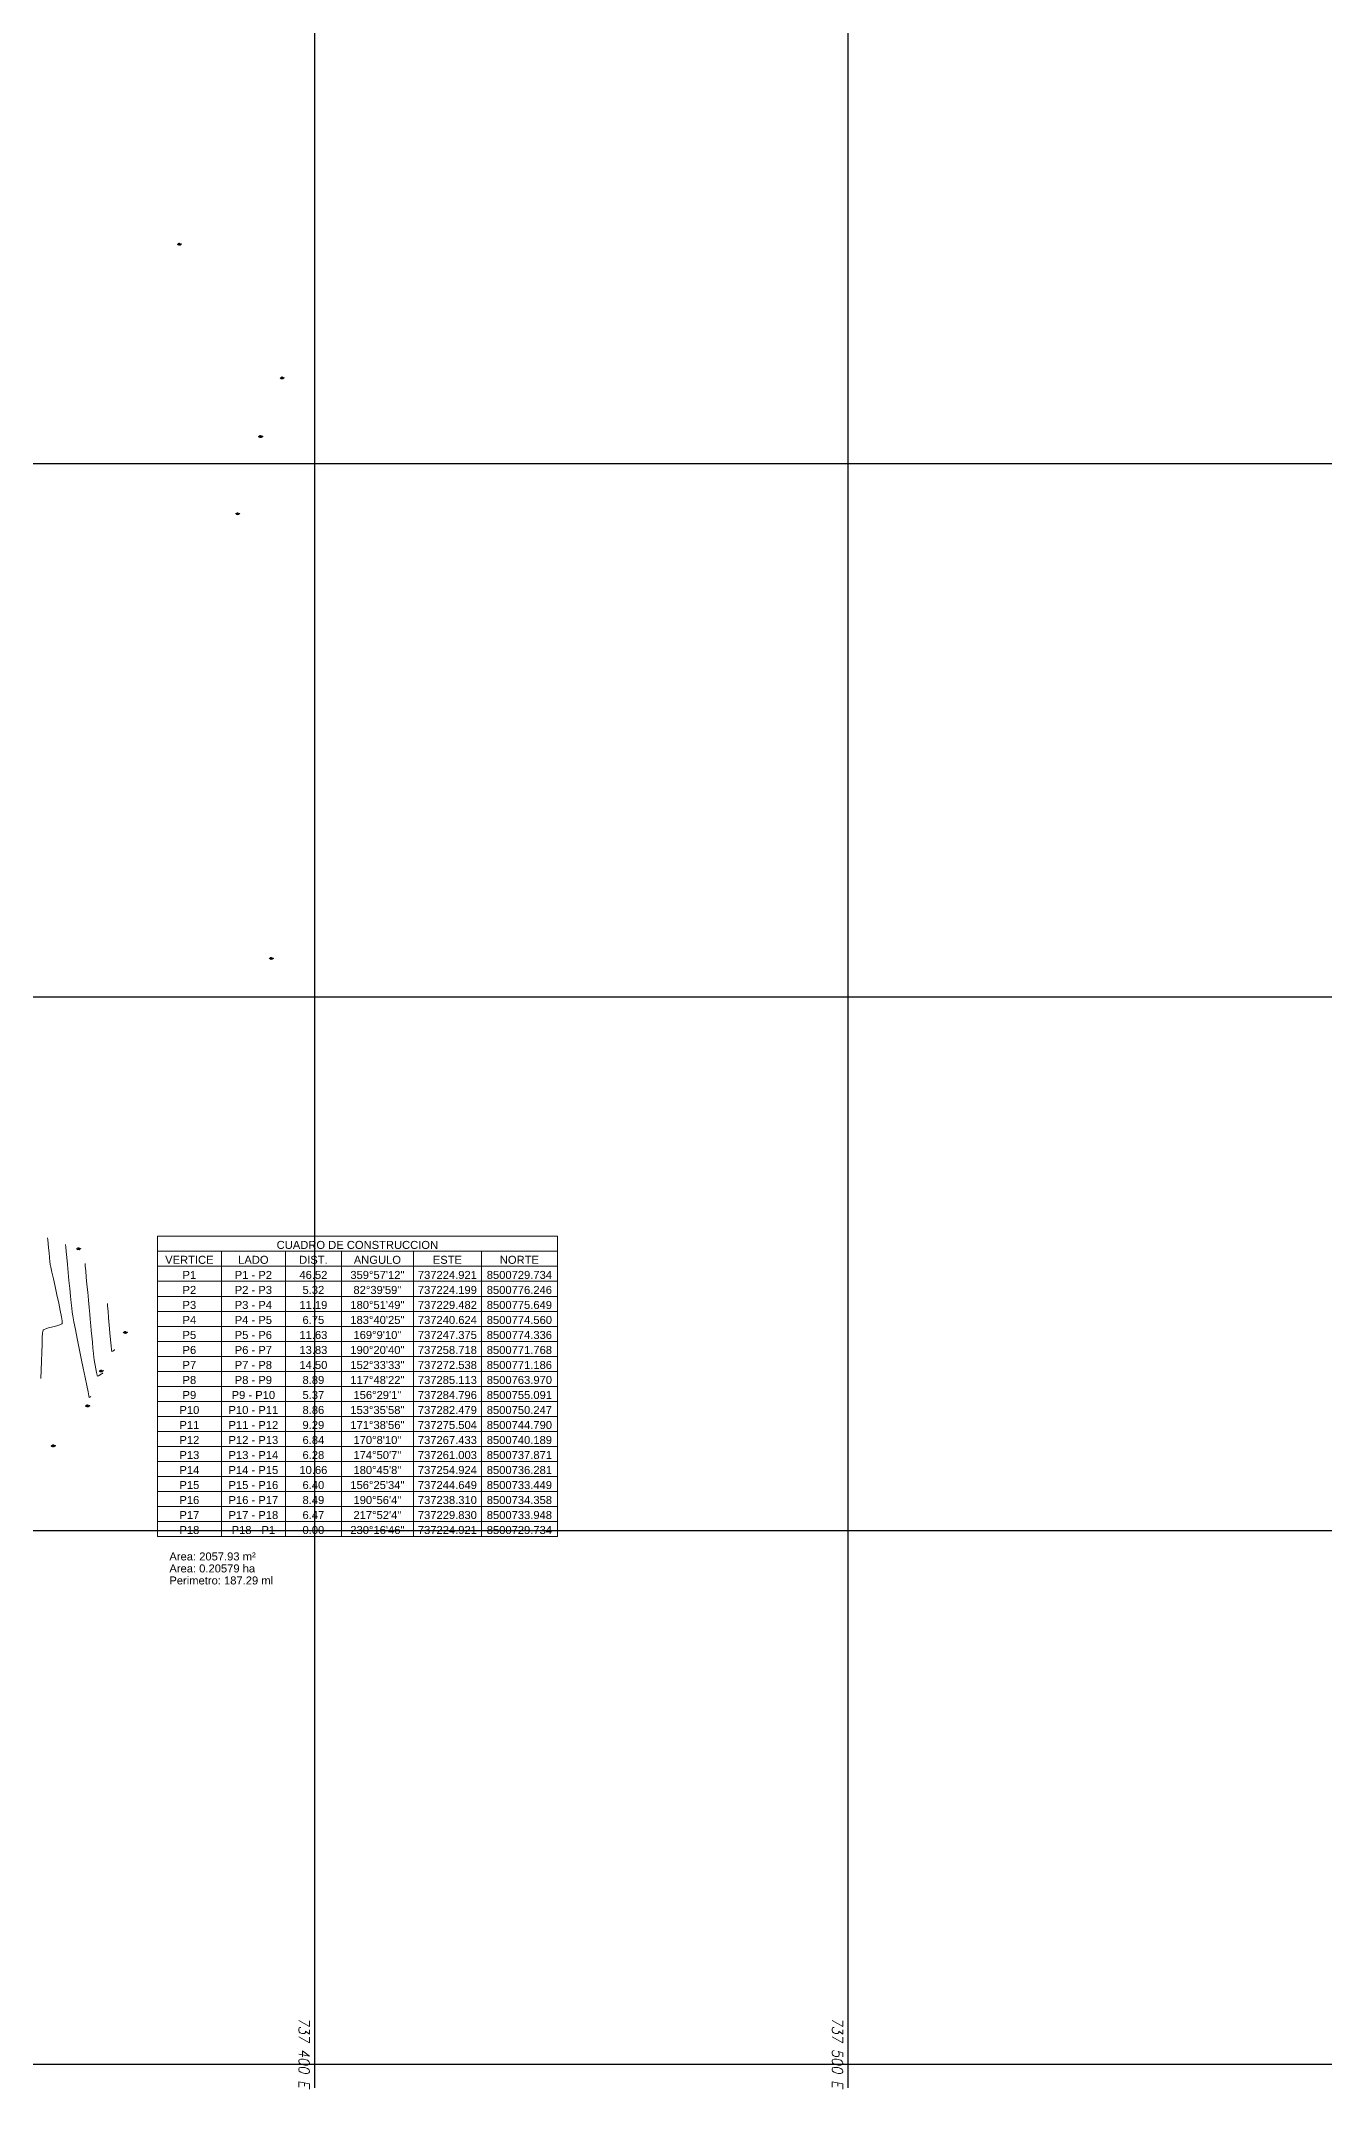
# Model space of a CAD drawing. Header units: millimetres. Extents: x 736950 to 740938, y 8500595 to 8502163.
# Drawn here: x 737348.7 to 737589.2, y 8500595.3 to 8500979.2 of the extents above; entities that cross this region are included whole.
import ezdxf
from ezdxf.enums import TextEntityAlignment as Align

# ---------------------------------------------------------------- set-up
doc = ezdxf.new("R2010")
doc.units = ezdxf.units.MM
for name, color, linetype, lineweight in [('CONT-MNR', 96, 'Continuous', 15), ('CUADROS', 9, 'Continuous', 20), ('MIRADOR', 152, 'Continuous', 15)]:
    doc.layers.add(name, color=color, linetype=linetype, lineweight=lineweight)
doc.layers.add('Cuadricula Coordenadas', color=5, linetype='Continuous')
doc.styles.add('5mm', font='arial.ttf', dxfattribs={"height": 3})
doc.styles.add('Coordenadas', font='romans', dxfattribs={"width": 0.9, "height": 2})
doc.styles.add('CUADROS', font='arial.ttf')

# ---------------------------------------------------------------- blocks, each defined once
blk = doc.blocks.new('CC-C')
at = {"layer": 'CUADROS'}
for p, q in [((0, 0), (0, 7.5)), ((0, 7.5), (100, 7.5)), ((100, 0), (100, 7.5)), ((0, 3.75), (100, 3.75)), ((0, 0), (100, 0)), ((16, 0), (16, 3.75)), ((32, 0), (32, 3.75)), ((46, 0), (46, 3.75)), ((64, 0), (64, 3.75)), ((81, 0), (81, 3.75))]:
    blk.add_line(p, q, dxfattribs=at)
at = {"layer": 'CUADROS', "style": 'CUADROS'}
blk.add_text('CUADRO DE CONSTRUCCION', height=2, dxfattribs=at).set_placement((50, 3.75), align=Align.BOTTOM_CENTER)
for s, p in [('VERTICE', (8, 0.625)), ('LADO', (24, 0.625)), ('DIST.', (39, 0.625)), ('ANGULO', (55, 0.625)), ('ESTE', (72.5, 0.625)), ('NORTE', (90.5, 0.625))]:
    blk.add_text(s, height=2, dxfattribs=at).set_placement(p, align=Align.CENTER)
blk = doc.blocks.new('CC-Cuerpo')
at = {"layer": 'CUADROS'}
for p, q in [((0, 0), (0, 3.75)), ((0, 3.75), (100, 3.75)), ((0, 0), (100, 0)), ((16, 0), (16, 3.75)), ((32, 0), (32, 3.75)), ((46, 0), (46, 3.75)), ((64, 0), (64, 3.75)), ((81, 0), (81, 3.75)), ((100, 0), (100, 3.75))]:
    blk.add_line(p, q, dxfattribs=at)
at = {"layer": 'CUADROS', "style": 'CUADROS'}
for tag, p in [('V', (8, 0)), ('L', (24, 0)), ('D', (39, 0)), ('ANG', (55, 0)), ('X', (72.5, 0)), ('Y', (90.5, 0))]:
    blk.add_attdef(tag, text='', height=2, dxfattribs=at).set_placement(p, align=Align.BOTTOM_CENTER)

msp = doc.modelspace()

# ---------------------------------------------------------------- linework, layer by layer
at = {"layer": 'CONT-MNR', "extrusion": (0.9957552156037316, 0.09204102671073398, 0), "elevation": 1516638.220481376}
msp.add_lwpolyline([(8396804.149879646, 3779), (8396804.519222861, 3779)], dxfattribs=at)
at = {"layer": 'CONT-MNR', "extrusion": (0.9959305619842239, 0.09012389087133243, 0), "elevation": 1500470.411077102}
msp.add_lwpolyline([(8399707.667890748, 3779.000000000006), (8399708.326408904, 3779.000000000006)], dxfattribs=at)
at = {"layer": 'CONT-MNR'}
for points, elevation in [([(737350.0792229422, 8500752.970458664), (737350.0025326366, 8500753.8097692)], 3779), ([(737353.3116219563, 8500753.11050075), (737353.2678744438, 8500753.575211117)], 3778), ([(737350.3991769844, 8500749.870309617), (737350.3332323562, 8500750.397601424)], 3779), ([(737350.7041536233, 8500748.423678491), (737350.4997923613, 8500749.359179068)], 3779), ([(737353.7494651087, 8500748.373299241), (737353.6129540675, 8500749.83806895)], 3778), ([(737354.1805552625, 8500743.916105464), (737354.0394545625, 8500745.336675161)], 3778), ([(737357.2852404532, 8500746.133352077), (737357.1599436103, 8500747.503048107)], 3777), ([(737351.9832522194, 8500742.625429302), (737351.6518100683, 8500744.16468329)], 3779), ([(737352.4967299341, 8500740.023773966), (737352.2744889299, 8500741.208668636)], 3779), ([(737354.4240243294, 8500741.648662435), (737354.3108081366, 8500742.66155378)], 3778), ([(737354.5140149844, 8500740.953073772), (737354.4240243294, 8500741.648662435)], 3778), ([(737357.797495972, 8500740.54802807), (737357.6849044856, 8500741.772001484)], 3777), ([(737361.2368296275, 8500741.109088644), (737361.1551999118, 8500742.047273103)], 3776), ([(737349.0083006538, 8500737.362271953), (737349.0446742093, 8500737.510829244)], 3779), ([(737349.0643133273, 8500737.54973268), (737349.1064702843, 8500737.593798788)], 3779), ([(737349.2386901999, 8500737.680335319), (737349.5389447386, 8500737.806713095)], 3779), ([(737349.5389447386, 8500737.806713095), (737350.0795905492, 8500737.970393818)], 3779), ([(737350.0795905492, 8500737.970393818), (737350.8738482469, 8500738.170616657)], 3779), ([(737350.8738482469, 8500738.170616657), (737351.6609593441, 8500738.37034757)], 3779), ([(737351.6609593441, 8500738.37034757), (737352.1855967701, 8500738.532926379)], 3779), ([(737352.1855967701, 8500738.532926379), (737352.4678418768, 8500738.658064498)], 3779), ([(737352.4678418768, 8500738.658064498), (737352.5851968643, 8500738.743577817)], 3779), ([(737352.5851968643, 8500738.743577817), (737352.6190637652, 8500738.78707329)], 3779), ([(737352.6190637652, 8500738.78707329), (737352.630996037, 8500738.82438343)], 3779), ([(737352.630996037, 8500738.82438343), (737352.6371378895, 8500738.962701865)], 3779), ([(737355.462810352, 8500735.970875952), (737355.1287180837, 8500737.661518391)], 3778), ([(737358.0003799107, 8500738.377398511), (737357.9403363147, 8500739.009812115)], 3777), ([(737358.1880273523, 8500736.406412398), (737358.085960693, 8500737.476197526)], 3777), ([(737361.4659059076, 8500738.4863543), (737361.3438656848, 8500739.879453827)], 3776), ([(737361.59254812, 8500737.057775715), (737361.4659059076, 8500738.4863543)], 3776), ([(737348.8048142904, 8500733.370099142), (737348.8516205604, 8500734.910941755)], 3779), ([(737356.210624989, 8500732.248442693), (737355.8297880288, 8500734.136015298)], 3778), ([(737362.3083912341, 8500733.749745313), (737362.1019164872, 8500733.617813526)], 3776), ([(737362.4442400652, 8500733.842163492), (737362.3083912341, 8500733.749745313)], 3776), ([(737362.519130299, 8500733.892490854), (737362.5034215478, 8500733.88241922)], 3776), ([(737348.7120354562, 8500730.04837654), (737348.7602472154, 8500731.707475675)], 3779), ([(737358.6966499181, 8500731.6128882), (737358.6288529842, 8500732.035837924)], 3777), ([(737358.8040493045, 8500730.98623929), (737358.6966499181, 8500731.6128882)], 3777), ([(737359.1769497467, 8500729.115494147), (737359.0628904616, 8500729.614402592)], 3777), ([(737360.1818183399, 8500729.446333745), (737360.0290938218, 8500729.340999234)], 3777), ([(737360.2473485782, 8500729.490818514), (737360.1818183399, 8500729.446333745)], 3777), ([(737357.2460303167, 8500727.184515832), (737356.9377722583, 8500728.681186695)], 3778), ([(737359.2558465113, 8500728.905445196), (737359.1769497467, 8500729.115494147)], 3777), ([(737357.944513464, 8500725.06617861), (737357.8301913585, 8500724.990571165)], 3778), ([(737357.9993288402, 8500725.103932023), (737357.944513464, 8500725.06617861)], 3778), ([(737358.0129320764, 8500725.112865403), (737357.9993288402, 8500725.103932023)], 3778)]:
    msp.add_lwpolyline(points, dxfattribs=dict(at, elevation=elevation))
at = {"layer": 'CONT-MNR', "extrusion": (0.9956402206337482, 0.0932767444563814, 0), "elevation": 1527057.958074139}
msp.add_lwpolyline([(8394913.025933266, 3779), (8394913.948145887, 3779)], dxfattribs=at)
at = {"layer": 'CONT-MNR', "extrusion": (0.9957915698798778, 0.09164687313906841, 0), "elevation": 1513317.653640758}
msp.add_lwpolyline([(8397401.327969102, 3778.00000000001), (8397402.159657912, 3778.00000000001)], dxfattribs=at)
at = {"layer": 'CONT-MNR', "extrusion": (0.9952456221748657, 0.09739687644767905, 0), "elevation": 1561791.221315912}
msp.add_lwpolyline([(8388519.765523367, 3779.00000000001), (8388520.662269494, 3779.00000000001)], dxfattribs=at)
at = {"layer": 'CONT-MNR', "extrusion": (0.9944484722244348, 0.1052246933494601, 0), "elevation": 1627745.766205005}
msp.add_lwpolyline([(8375970.7829505, 3779.000000000011), (8375971.549388007, 3779.000000000011)], dxfattribs=at)
at = {"layer": 'CONT-MNR', "extrusion": (0.9811707796578891, 0.1931421785771562, 0), "elevation": 2365320.015532617}
msp.add_lwpolyline([(8198273.394517182, 3779.00000000001), (8198273.915456613, 3779.00000000001)], dxfattribs=at)
at = {"layer": 'CONT-MNR', "extrusion": (0.9958082827710767, 0.09146509697430708, 0), "elevation": 1511784.742800239}
msp.add_lwpolyline([(8397676.312665548, 3778), (8397677.433388017, 3778)], dxfattribs=at)
at = {"layer": 'CONT-MNR', "extrusion": (0.9957667702790273, 0.09191593555023488, 0), "elevation": 1515586.599969459}
msp.add_lwpolyline([(8396989.664037865, 3778), (8396990.997902803, 3778)], dxfattribs=at)
at = {"layer": 'CONT-MNR', "extrusion": (0.9958353006393345, 0.09117046671245285, 0), "elevation": 1509303.406519086}
msp.add_lwpolyline([(8398121.305743, 3777.00000000001), (8398121.798003634, 3777.00000000001)], dxfattribs=at)
at = {"layer": 'CONT-MNR', "extrusion": (0.9958444445742884, 0.0910705342606888, 0), "elevation": 1508460.648118789}
msp.add_lwpolyline([(8398271.84073054, 3777.000000000013), (8398272.721934065, 3777.000000000013)], dxfattribs=at)
at = {"layer": 'CONT-MNR', "extrusion": (0.9958447591509323, 0.09106709434050153, 0), "elevation": 1508431.638177126}
msp.add_lwpolyline([(8398275.875728605, 3777.00000000001), (8398277.051316934, 3777.00000000001)], dxfattribs=at)
at = {"layer": 'CONT-MNR', "extrusion": (0.9759503995634345, 0.2179927007768213, 0), "elevation": 2572718.821839094}
msp.add_lwpolyline([(8135570.467946128, 3779.000000000013), (8135571.749259136, 3779.000000000013)], dxfattribs=at)
at = {"layer": 'CONT-MNR', "extrusion": (0.9759167236937951, 0.2181434124945535, 0), "elevation": 2573975.153111971}
msp.add_lwpolyline([(8135171.578402964, 3779.000000000013), (8135173.070459193, 3779.000000000013)], dxfattribs=at)
at = {"layer": 'CONT-MNR', "extrusion": (0.9764679376039314, 0.2156626227039002, 0), "elevation": 2553293.028222304}
msp.add_lwpolyline([(8141684.931502531, 3779.000000000003), (8141686.521288108, 3779.000000000003)], dxfattribs=at)
at = {"layer": 'CONT-MNR', "extrusion": (0.9955613113782589, 0.09411522345934, 0), "elevation": 1534130.698491839}
msp.add_lwpolyline([(8393618.452837987, 3778.000000000003), (8393619.985318903, 3778.000000000003)], dxfattribs=at)
at = {"layer": 'CONT-MNR', "extrusion": (0.9953790759684176, 0.09602340925138686, 0), "elevation": 1550217.330859241}
msp.add_lwpolyline([(8390660.789568854, 3778.00000000001), (8390662.307528602, 3778.00000000001)], dxfattribs=at)
at = {"layer": 'CONT-MNR', "extrusion": (0.9958368248817678, 0.09115381620864466, 0), "elevation": 1509162.988413215}
msp.add_lwpolyline([(8398141.627420736, 3777.00000000001), (8398143.108104385, 3777.00000000001)], dxfattribs=at)
at = {"layer": 'CONT-MNR', "extrusion": (0.979518353067512, 0.2013549006205433, 0), "elevation": 2433915.98681041}
msp.add_lwpolyline([(8178162.534616184, 3779), (8178163.981001197, 3779)], dxfattribs=at)
at = {"layer": 'CONT-MNR', "extrusion": (0.9946534498199746, 0.1032691375059537, 0), "elevation": 1611276.371803667}
msp.add_lwpolyline([(8379147.070632848, 3778.000000000011), (8379148.331928112, 3778.000000000011)], dxfattribs=at)
at = {"layer": 'CONT-MNR', "extrusion": (0.9856812442286386, 0.1686193487589219, 0), "elevation": 2160185.91828749}
msp.add_lwpolyline([(8254687.962284492, 3778.000000000006), (8254688.681533449, 3778.000000000006)], dxfattribs=at)
at = {"layer": 'CONT-MNR', "extrusion": (0.995828810955676, 0.09124132435801527, 0), "elevation": 1509900.963718713}
msp.add_lwpolyline([(8398007.486903869, 3777), (8398008.978298051, 3777)], dxfattribs=at)
at = {"layer": 'CONT-MNR', "extrusion": (0.9958163772169502, 0.09137692742978785, 0), "elevation": 1511044.522494209}
msp.add_lwpolyline([(8397800.395388005, 3777.000000000006), (8397801.802934647, 3777.000000000006)], dxfattribs=at)
at = {"layer": 'CONT-MNR', "extrusion": (0.9961215611947674, 0.08798769983866823, 0), "elevation": 1482462.084743527}
msp.add_lwpolyline([(8402893.727447273, 3776.00000000001), (8402894.248215484, 3776.00000000001)], dxfattribs=at)
at = {"layer": 'CONT-MNR', "extrusion": (0.9962328024913291, 0.08671910539363792, 0), "elevation": 1471760.115578342}
msp.add_lwpolyline([(8404772.597266214, 3776.000000000013), (8404773.831550824, 3776.000000000013)], dxfattribs=at)
at = {"layer": 'CONT-MNR', "extrusion": (0.9923031681885958, -0.1238322349102832, 0), "elevation": -320991.5489580251}
msp.add_lwpolyline([(8526615.804469261, 3779.00000000001), (8526616.192128384, 3779.00000000001)], dxfattribs=at)
at = {"layer": 'CONT-MNR', "extrusion": (0.8927004970667384, -0.4506504438440045, 0), "elevation": -3172629.273564225}
msp.add_lwpolyline([(7920899.275601524, 3779), (7920899.319181016, 3779)], dxfattribs=at)
at = {"layer": 'CONT-MNR', "extrusion": (0.5476263286084939, -0.8367230152295214, 0), "elevation": -6708971.007079194}
msp.add_lwpolyline([(5272184.686598845, 3779), (5272184.844619973, 3779)], dxfattribs=at)
at = {"layer": 'CONT-MNR', "extrusion": (0.9883870795117249, 0.1519571684860029, 0), "elevation": 2020538.064861909}
msp.add_lwpolyline([(8289974.892421073, 3779.000000000013), (8289975.608207223, 3779.000000000013)], dxfattribs=at)
at = {"layer": 'CONT-MNR', "extrusion": (0.9960207603698096, 0.0891215176730437, 0), "elevation": 1492017.292001132}
msp.add_lwpolyline([(8401198.499253642, 3779.000000000013), (8401198.854264626, 3779.000000000013)], dxfattribs=at)
at = {"layer": 'CONT-MNR', "extrusion": (0.9829034761624791, 0.1841215808853347, 0), "elevation": 2289918.166638877}
msp.add_lwpolyline([(8219643.087477734, 3778.00000000001), (8219644.234779827, 3778.00000000001)], dxfattribs=at)
at = {"layer": 'CONT-MNR', "extrusion": (0.98170629912795, 0.1904015290182935, 0), "elevation": 2342419.623093341}
msp.add_lwpolyline([(8204834.165609408, 3778.000000000013), (8204835.647639177, 3778.000000000013)], dxfattribs=at)
at = {"layer": 'CONT-MNR', "extrusion": (0.9957560068604085, 0.09203246601832521, 0), "elevation": 1516572.571678969}
msp.add_lwpolyline([(8396801.650841841, 3777.00000000001), (8396802.607019404, 3777.00000000001)], dxfattribs=at)
at = {"layer": 'CONT-MNR', "extrusion": (0.9956508775602003, 0.09316292188206099, 0), "elevation": 1526104.764682748}
msp.add_lwpolyline([(8395073.834834987, 3777), (8395074.42349154, 3777)], dxfattribs=at)
at = {"layer": 'CONT-MNR', "extrusion": (0.9955212799051346, 0.0945377239838295, 0), "elevation": 1537696.038667747}
msp.add_lwpolyline([(8392956.897233913, 3777.000000000013), (8392957.802489284, 3777.000000000013)], dxfattribs=at)
at = {"layer": 'CONT-MNR', "extrusion": (0.9959347086516869, 0.09007805561222786, 0), "elevation": 1500093.868280603}
msp.add_lwpolyline([(8399757.6448949, 3776.000000000003), (8399758.986420581, 3776.000000000003)], dxfattribs=at)
at = {"layer": 'CONT-MNR', "extrusion": (0.9996409321728554, -0.0267956474932898, 0), "elevation": 509301.3917614758}
msp.add_lwpolyline([(8517437.105671534, 3779), (8517438.76889221, 3779)], dxfattribs=at)
at = {"layer": 'CONT-MNR', "extrusion": (0.9990999077777792, -0.04241903203083792, 0), "elevation": 376092.2231812528}
msp.add_lwpolyline([(8524361.090120055, 3779.000000000013), (8524362.385042187, 3779.000000000013)], dxfattribs=at)
at = {"layer": 'CONT-MNR', "extrusion": (0.9975909435675242, -0.0693708102306492, 0), "elevation": 145869.6333466633}
msp.add_lwpolyline([(8531407.94253368, 3779), (8531408.717298368, 3779)], dxfattribs=at)
at = {"layer": 'CONT-MNR', "extrusion": (0.9805801057008858, 0.1961189850668204, 0), "elevation": 2390191.808590905}
msp.add_lwpolyline([(8191041.30065788, 3778.000000000013), (8191043.171857024, 3778.000000000013)], dxfattribs=at)
at = {"layer": 'CONT-MNR', "extrusion": (0.9954038461857286, 0.09576629364582517, 0), "elevation": 1548053.195281213}
msp.add_lwpolyline([(8391050.5101758, 3777.000000000013), (8391051.653597178, 3777.000000000013)], dxfattribs=at)
at = {"layer": 'CONT-MNR', "extrusion": (0.995279108945809, 0.09705408438616413, 0), "elevation": 1558908.387406867}
msp.add_lwpolyline([(8389039.477141878, 3777.000000000003), (8389040.58873328, 3777.000000000003)], dxfattribs=at)
at = {"layer": 'CONT-MNR', "extrusion": (0.9950589448462884, 0.0992859319409926, 0), "elevation": 1577718.390311007}
msp.add_lwpolyline([(8385521.269949519, 3777.000000000013), (8385522.249105716, 3777.000000000013)], dxfattribs=at)
at = {"layer": 'CONT-MNR', "extrusion": (0.9956297410369322, 0.09338853657024246, 0), "elevation": 1528010.520573475}
msp.add_lwpolyline([(8394723.053410338, 3776.000000000013), (8394724.17388686, 3776.000000000013)], dxfattribs=at)
at = {"layer": 'CONT-MNR', "extrusion": (0.9948656040169896, 0.101204890909039, 0), "elevation": 1593891.828932761}
msp.add_lwpolyline([(8382463.075094689, 3776.00000000001), (8382463.846155466, 3776.00000000001)], dxfattribs=at)
at = {"layer": 'CONT-MNR', "extrusion": (0.9901824935553633, 0.1397806476465287, 0), "elevation": 1918360.922387558}
msp.add_lwpolyline([(8314208.612871623, 3776.000000000003), (8314208.906391558, 3776.000000000003)], dxfattribs=at)
at = {"layer": 'CONT-MNR', "extrusion": (0.3882017285560645, -0.9215744234439689, 0), "elevation": -7547813.440151556}
msp.add_lwpolyline([(3979533.538372979, 3776.000000000003), (3979533.359523451, 3776.000000000003)], dxfattribs=at)
at = {"layer": 'CONT-MNR', "extrusion": (0.562427702113655, -0.8268464669424147, 0), "elevation": -6614088.678671861}
msp.add_lwpolyline([(5390733.804578658, 3776.000000000006), (5390733.733003722, 3776.000000000006)], dxfattribs=at)
at = {"layer": 'CONT-MNR', "extrusion": (0.9992889026413884, -0.03770529217192489, 0), "elevation": 416301.8751652536}
msp.add_lwpolyline([(8522485.61895419, 3779.00000000001), (8522487.150312763, 3779.00000000001)], dxfattribs=at)
at = {"layer": 'CONT-MNR', "extrusion": (0.9799731479458201, 0.1991296796189851, 0), "elevation": 2415337.37604274}
msp.add_lwpolyline([(8183657.948803962, 3778), (8183659.835364113, 3778)], dxfattribs=at)
at = {"layer": 'CONT-MNR', "extrusion": (0.9797182512362766, 0.2003800094683403, 0), "elevation": 2425778.143235157}
msp.add_lwpolyline([(8180567.447593945, 3778.000000000013), (8180569.201646919, 3778.000000000013)], dxfattribs=at)
at = {"layer": 'CONT-MNR', "extrusion": (0.9945912905857129, 0.1038660901885013, 0), "elevation": 1616308.264684665}
msp.add_lwpolyline([(8378167.901104225, 3777), (8378168.647229128, 3777)], dxfattribs=at)
at = {"layer": 'CONT-MNR', "extrusion": (0.9930003096457872, 0.1181117481174952, 0), "elevation": 1736233.667802217}
msp.add_lwpolyline([(8354138.827159575, 3777), (8354139.239704541, 3777)], dxfattribs=at)
at = {"layer": 'CONT-MNR', "extrusion": (0.9839366304332302, 0.1785180867354938, 0), "elevation": 2243048.568593117}
msp.add_lwpolyline([(8232548.001129156, 3777.00000000001), (8232548.719883196, 3777.00000000001)], dxfattribs=at)
at = {"layer": 'CONT-MNR', "extrusion": (0.9812548012621974, 0.192714854123613, 0), "elevation": 2361753.988299334}
msp.add_lwpolyline([(8199281.704122633, 3777.000000000003), (8199282.381447495, 3777.000000000003)], dxfattribs=at)
at = {"layer": 'CONT-MNR', "extrusion": (0.535932154464954, -0.8442610531171936, 0), "elevation": -6781659.76620449}
msp.add_lwpolyline([(5178338.831620352, 3777.000000000003), (5178338.809491402, 3777.000000000003)], dxfattribs=at)
at = {"layer": 'CONT-MNR', "extrusion": (0.979066239571845, 0.2035418839714486, 0), "elevation": 2452175.612355616}
msp.add_lwpolyline([(8172690.706493521, 3778), (8172691.915153068, 3778)], dxfattribs=at)
at = {"layer": 'CONT-MNR', "extrusion": (0.9783368045095522, 0.2070195569071638, 0), "elevation": 2481200.502695633}
msp.add_lwpolyline([(8163924.894921852, 3778), (8163925.690699312, 3778)], dxfattribs=at)
at = {"layer": 'CONT-MNR', "extrusion": (0.3216677349500078, -0.9468526117047635, 0), "elevation": -7811752.683842395}
msp.add_lwpolyline([(3432580.952066785, 3777), (3432580.749601569, 3777)], dxfattribs=at)
at = {"layer": 'CONT-MNR', "extrusion": (0.519448506331721, -0.8545017549834197, 0), "elevation": -6880867.560331875}
msp.add_lwpolyline([(5045766.284210809, 3777.00000000001), (5045765.908480406, 3777.00000000001)], dxfattribs=at)
at = {"layer": 'CONT-MNR', "extrusion": (0.5582264935184128, -0.8296886054021338, 0), "elevation": -6641344.368332988}
msp.add_lwpolyline([(5357111.546593226, 3777.000000000013), (5357111.232643751, 3777.000000000013)], dxfattribs=at)
at = {"layer": 'CONT-MNR', "extrusion": (0.9749048149366989, 0.2226221054011508, 0), "elevation": 2611302.876426069}
msp.add_lwpolyline([(8123245.546521515, 3778.000000000013), (8123245.835998738, 3778.000000000013)], dxfattribs=at)
at = {"layer": 'CONT-MNR', "extrusion": (0.4181902426338058, -0.9083594668224021, 0), "elevation": -7413358.170123432}
msp.add_lwpolyline([(4224706.211860157, 3778), (4224706.0919047, 3778)], dxfattribs=at)
at = {"layer": 'Cuadricula Coordenadas', "color": 8}
for p, q in [((737400, 8500595.507225098), (737400, 8502130.641312933)), ((737500, 8500595.507225098), (737500, 8502130.641312933)), ((736950.2264744169, 8500900), (738552.8979275209, 8500900)), ((736950.2264744169, 8500800), (738552.8979275209, 8500800)), ((736950.2264744169, 8500700), (738552.8979275209, 8500700)), ((736950.2264744169, 8500600), (738552.8979275209, 8500600))]:
    msp.add_line(p, q, dxfattribs=at)
at = {"layer": 'MIRADOR', "linetype": 'Continuous', "extrusion": (0.665787337252013, 0.7461415559763941, 0)}
for points, elevation in [([(5109633.209858075, 0), (5109633.409827866, 0)], 6833839.878871746), ([(5109602.158677999, 0), (5109602.358647798, 0)], 6833833.98372246), ([(5109597.844619543, 0), (5109598.044589343, 0)], 6833823.117612545), ([(5109591.420554456, 0), (5109591.620524255, 0)], 6833809.458430843), ([(5109531.209705033, 0), (5109531.409674827, 0)], 6833751.460825441), ([(5109521.952970267, 0), (5109522.152940063, 0)], 6833686.790960535), ([(5109504.97321514, 0), (5109505.173184938, 0)], 6833680.932580827), ([(5109503.543445243, 0), (5109503.743415042, 0)], 6833672.515181703), ([(5109501.078471014, 0), (5109501.27844081, 0)], 6833665.951816556), ([(5109500.899573019, 0), (5109501.099542818, 0)], 6833656.082727211)]:
    msp.add_lwpolyline(points, dxfattribs=dict(at, elevation=elevation))
at = {"layer": 'MIRADOR', "linetype": 'Continuous', "extrusion": (0.7461415586651008, -0.6657873342388049, 0)}
for points, elevation in [([(6833839.999491321, 0), (6833839.799521523, 0)], -5109633.28224528), ([(6833834.104341909, 0), (6833833.90437211, 0)], -5109602.231065234), ([(6833823.238231977, 0), (6833823.038262177, 0)], -5109597.917006824), ([(6833809.579050244, 0), (6833809.379080449, 0)], -5109591.492941796), ([(6833751.581444603, 0), (6833751.381474806, 0)], -5109531.282092601), ([(6833686.911579664, 0), (6833686.711609867, 0)], -5109522.025358099), ([(6833681.053199884, 0), (6833680.853230089, 0)], -5109505.045602996), ([(6833672.635800753, 0), (6833672.435830954, 0)], -5109503.615833129), ([(6833666.072435596, 0), (6833665.872465798, 0)], -5109501.15085893), ([(6833656.20334625, 0), (6833656.003376452, 0)], -5109500.971960972)]:
    msp.add_lwpolyline(points, dxfattribs=dict(at, elevation=elevation))

# ---------------------------------------------------------------- block references
at = {"layer": 'CUADROS', "xscale": 0.75, "yscale": 0.75, "zscale": 0.75}
msp.add_blockref('CC-C', (737370.4831490448, 8500749.514448013), dxfattribs=at)
for p, values in [((737370.4831490448, 8500746.701948013), {'V': 'P1', 'L': 'P1 - P2', 'D': '46.52', 'ANG': '359°57\'12"', 'X': '737224.921', 'Y': '8500729.734'}), ((737370.4831490448, 8500743.889448013), {'V': 'P2', 'L': 'P2 - P3', 'D': '5.32', 'ANG': '82°39\'59"', 'X': '737224.199', 'Y': '8500776.246'}), ((737370.4831490448, 8500741.076948013), {'V': 'P3', 'L': 'P3 - P4', 'D': '11.19', 'ANG': '180°51\'49"', 'X': '737229.482', 'Y': '8500775.649'}), ((737370.4831490448, 8500738.264448013), {'V': 'P4', 'L': 'P4 - P5', 'D': '6.75', 'ANG': '183°40\'25"', 'X': '737240.624', 'Y': '8500774.560'}), ((737370.4831490448, 8500735.451948013), {'V': 'P5', 'L': 'P5 - P6', 'D': '11.63', 'ANG': '169°9\'10"', 'X': '737247.375', 'Y': '8500774.336'}), ((737370.4831490448, 8500732.639448013), {'V': 'P6', 'L': 'P6 - P7', 'D': '13.83', 'ANG': '190°20\'40"', 'X': '737258.718', 'Y': '8500771.768'}), ((737370.4831490448, 8500729.826948013), {'V': 'P7', 'L': 'P7 - P8', 'D': '14.50', 'ANG': '152°33\'33"', 'X': '737272.538', 'Y': '8500771.186'}), ((737370.4831490448, 8500727.014448013), {'V': 'P8', 'L': 'P8 - P9', 'D': '8.89', 'ANG': '117°48\'22"', 'X': '737285.113', 'Y': '8500763.970'}), ((737370.4831490448, 8500724.201948013), {'V': 'P9', 'L': 'P9 - P10', 'D': '5.37', 'ANG': '156°29\'1"', 'X': '737284.796', 'Y': '8500755.091'}), ((737370.4831490448, 8500721.389448013), {'V': 'P10', 'L': 'P10 - P11', 'D': '8.86', 'ANG': '153°35\'58"', 'X': '737282.479', 'Y': '8500750.247'}), ((737370.4831490448, 8500718.576948013), {'V': 'P11', 'L': 'P11 - P12', 'D': '9.29', 'ANG': '171°38\'56"', 'X': '737275.504', 'Y': '8500744.790'}), ((737370.4831490448, 8500715.764448013), {'V': 'P12', 'L': 'P12 - P13', 'D': '6.84', 'ANG': '170°8\'10"', 'X': '737267.433', 'Y': '8500740.189'}), ((737370.4831490448, 8500712.951948013), {'V': 'P13', 'L': 'P13 - P14', 'D': '6.28', 'ANG': '174°50\'7"', 'X': '737261.003', 'Y': '8500737.871'}), ((737370.4831490448, 8500710.139448013), {'V': 'P14', 'L': 'P14 - P15', 'D': '10.66', 'ANG': '180°45\'8"', 'X': '737254.924', 'Y': '8500736.281'}), ((737370.4831490448, 8500707.326948013), {'V': 'P15', 'L': 'P15 - P16', 'D': '6.40', 'ANG': '156°25\'34"', 'X': '737244.649', 'Y': '8500733.449'}), ((737370.4831490448, 8500704.514448013), {'V': 'P16', 'L': 'P16 - P17', 'D': '8.49', 'ANG': '190°56\'4"', 'X': '737238.310', 'Y': '8500734.358'}), ((737370.4831490448, 8500701.701948013), {'V': 'P17', 'L': 'P17 - P18', 'D': '6.47', 'ANG': '217°52\'4"', 'X': '737229.830', 'Y': '8500733.948'}), ((737370.4831490448, 8500698.889448013), {'V': 'P18', 'L': 'P18 - P1', 'D': '0.00', 'ANG': '230°16\'46"', 'X': '737224.921', 'Y': '8500729.734'})]:
    msp.add_blockref('CC-Cuerpo', p, dxfattribs=at).add_auto_attribs(values)

# ---------------------------------------------------------------- texts
at = {"layer": 'Cuadricula Coordenadas', "color": 7, "style": 'Coordenadas', "oblique": 10, "width": 0.9}
for s, p in [('   737 400 E', (737398, 8500595.507225098)), ('   737 500 E', (737498, 8500595.507225098))]:
    msp.add_text(s, height=2, rotation=270, dxfattribs=at).set_placement(p, align=Align.MIDDLE_RIGHT)
at = {"layer": 'CUADROS', "style": 'CUADROS'}
for s, p in [('Area: 2057.93 m²', (737372.7331490448, 8500694.389448013)), ('Area: 0.20579 ha', (737372.7331490448, 8500692.139448013)), ('Perimetro: 187.29 ml', (737372.7331490448, 8500689.889448013))]:
    msp.add_text(s, height=1.5, dxfattribs=at).set_placement(p)
at = {"layer": 'MIRADOR', "color": 1, "char_height": 0.1, "attachment_point": 1, "rotation": 3.2572437629721005, "style": '5mm'}
for s, insert, width in [('\\Ftxt.shx;\\W1.0000000000;\\T1.0000000000;\\o\\l3738.475', (737374.4048830909, 8500941.131810557), 0.8333333333333334), ('\\Ftxt.shx;\\W1.0000000000;\\T1.0000000000;\\o\\l3749.430', (737393.6485431587, 8500916.059712198), 0.8166666666666668), ('\\Ftxt.shx;\\W1.0000000000;\\T1.0000000000;\\o\\l3749.608', (737389.6329230601, 8500905.079810549), 0.8166666666666668), ('\\Ftxt.shx;\\W1.0000000000;\\T1.0000000000;\\o\\l3750.822', (737385.332074763, 8500890.61106627), 0.8166666666666667), ('\\Ftxt.shx;\\W1.0000000000;\\T1.0000000000;\\o\\l3764.780', (737391.6438203751, 8500807.249021621), 0.8166666666666668), ('\\Ftxt.shx;\\W1.0000000000;\\T1.0000000000;\\o\\l3777.366', (737355.4942777015, 8500752.833131207), 0.8333333333333334), ('\\Ftxt.shx;\\W1.0000000000;\\T1.0000000000;\\o\\l3775.269', (737364.2631435838, 8500737.157044701), 0.8333333333333334), ('\\Ftxt.shx;\\W1.0000000000;\\T1.0000000000;\\o\\l3776.757', (737359.7257565693, 8500729.924550729), 0.8333333333333334), ('\\Ftxt.shx;\\W1.0000000000;\\T1.0000000000;\\o\\l3778.406', (737357.1951708709, 8500723.386202617), 0.8166666666666668), ('\\Ftxt.shx;\\W1.0000000000;\\T1.0000000000;\\o\\l3778.223', (737350.7579393857, 8500715.903356915), 0.8333333333333334)]:
    msp.add_mtext(s, dxfattribs=dict(at, insert=insert, width=width))
at = {"layer": 'MIRADOR', "color": 2, "char_height": 0.1, "attachment_point": 1, "rotation": 3.2572437629721005, "style": '5mm'}
for s, insert, width in [('\\Ftxt.shx;\\W1.0000000000;\\T1.0000000000;\\o\\l1075', (737374.3969284294, 8500941.271584386), 0.45), ('\\Ftxt.shx;\\W1.0000000000;\\T1.0000000000;\\o\\l1074', (737393.6405884972, 8500916.199486027), 0.45), ('\\Ftxt.shx;\\W1.0000000000;\\T1.0000000000;\\o\\l1073', (737389.6249683986, 8500905.219584377), 0.45), ('\\Ftxt.shx;\\W1.0000000000;\\T1.0000000000;\\o\\l1072', (737385.3241201015, 8500890.7508401), 0.45), ('\\Ftxt.shx;\\W1.0000000000;\\T1.0000000000;\\o\\l1071', (737391.6358657136, 8500807.38879545), 0.4166666666666667), ('\\Ftxt.shx;\\W1.0000000000;\\T1.0000000000;\\o\\l1065', (737355.4863230401, 8500752.972905036), 0.45), ('\\Ftxt.shx;\\W1.0000000000;\\T1.0000000000;\\o\\l1070', (737364.2551889224, 8500737.29681853), 0.4333333333333333), ('\\Ftxt.shx;\\W1.0000000000;\\T1.0000000000;\\o\\l1069', (737359.7178019078, 8500730.064324558), 0.45), ('\\Ftxt.shx;\\W1.0000000000;\\T1.0000000000;\\o\\l1066', (737357.1872162094, 8500723.525976446), 0.45), ('\\Ftxt.shx;\\W1.0000000000;\\T1.0000000000;\\o\\l1067', (737350.7499847242, 8500716.043130744), 0.45)]:
    msp.add_mtext(s, dxfattribs=dict(at, insert=insert, width=width))
at = {"layer": 'MIRADOR', "color": 3, "char_height": 0.1, "width": 0.5666666666666668, "attachment_point": 1, "rotation": 3.2572437629721005, "style": '5mm'}
for insert in [(737374.4128377524, 8500940.992036728), (737393.6564978202, 8500915.919938369), (737389.6408777216, 8500904.940036722), (737385.3400294245, 8500890.471292442), (737391.6517750366, 8500807.109247793), (737355.502232363, 8500752.693357378), (737364.2710982453, 8500737.017270874), (737359.7337112307, 8500729.7847769), (737357.2031255324, 8500723.24642879), (737350.7658940472, 8500715.763583086)]:
    msp.add_mtext('\\Ftxt.shx;\\W1.0000000000;\\T1.0000000000;\\o\\lMIRAD', dxfattribs=dict(at, insert=insert))

doc.saveas('drawing.dxf')
